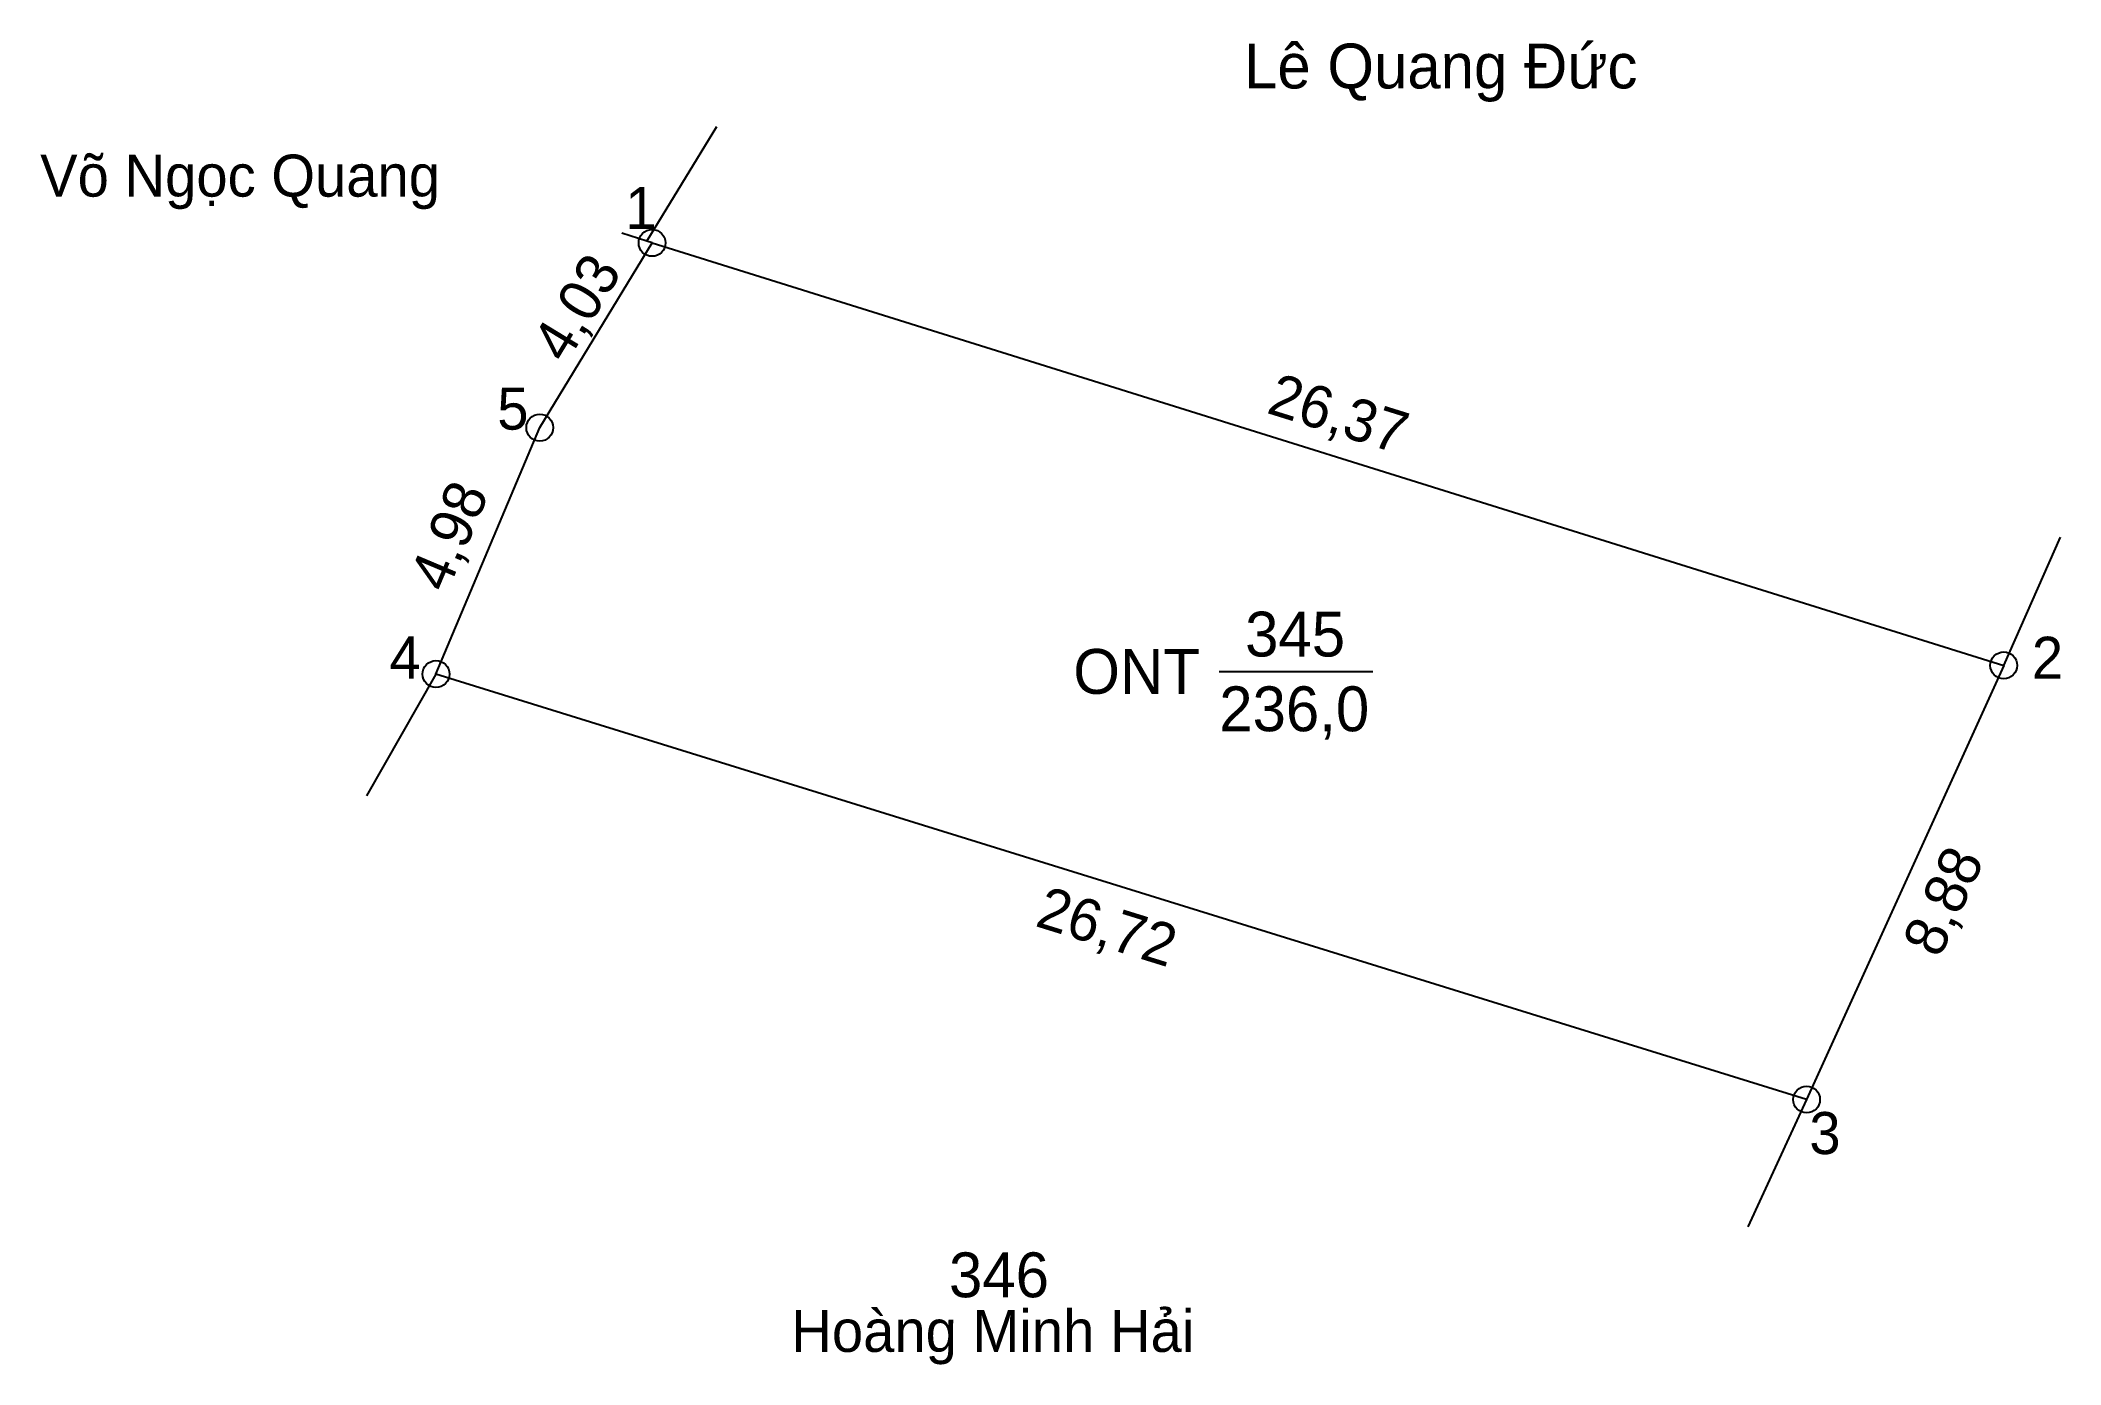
# Model space of a CAD drawing. Extents: x 540566.6 to 540604.2, y 1835278.4 to 1835303.1.
import ezdxf

# ---------------------------------------------------------------- set-up
doc = ezdxf.new("R2010")
doc.units = 0
for name, color, linetype in [('CanhThua', 7, 'Continuous'), ('ChieuDaiCanhThua', 7, 'Continuous'), ('MocDinhThua', 7, 'Continuous'), ('NhanDiaChinhThua', 7, 'Continuous'), ('NhanTuCan', 7, 'Continuous'), ('RauThua', 7, 'Continuous'), ('SoHieuDinhThua', 7, 'Continuous'), ('TenChuLanCan', 7, 'Continuous')]:
    doc.layers.add(name, color=color, linetype=linetype)

msp = doc.modelspace()

# ---------------------------------------------------------------- linework, layer by layer
at = {"layer": 'CanhThua'}
for p, q in [((540575.907, 1835295.889), (540577.999, 1835299.329)), ((540577.999, 1835299.329), (540603.17, 1835291.462)), ((540573.974, 1835291.301), (540575.907, 1835295.889)), ((540603.17, 1835291.462), (540599.498, 1835283.38)), ((540599.498, 1835283.38), (540573.974, 1835291.301))]:
    msp.add_line(p, q, dxfattribs=at)
at = {"layer": 'MocDinhThua'}
for centre in [(540577.999, 1835299.329), (540575.907, 1835295.889), (540573.974, 1835291.301), (540603.17, 1835291.462), (540599.498, 1835283.38)]:
    msp.add_circle(centre, 0.25, dxfattribs=at)
at = {"layer": 'NhanDiaChinhThua'}
msp.add_line((540588.56, 1835291.35), (540591.422, 1835291.35), dxfattribs=at)
at = {"layer": 'RauThua'}
for p, q in [((540577.901, 1835299.361), (540579.204, 1835301.499)), ((540577.9, 1835299.36), (540577.432, 1835299.508)), ((540577.9, 1835299.36), (540577.901, 1835299.361)), ((540577.999, 1835299.329), (540577.9, 1835299.36)), ((540577.999, 1835299.329), (540577.9, 1835299.36)), ((540603.17, 1835291.462), (540604.229, 1835293.847)), ((540573.974, 1835291.301), (540572.68, 1835289.035)), ((540599.498, 1835283.38), (540598.404, 1835281.011))]:
    msp.add_line(p, q, dxfattribs=at)

# ---------------------------------------------------------------- texts
at = {"layer": 'ChieuDaiCanhThua'}
for s, rotation, p in [('4,03', 58.6946, (540576.393, 1835297.058)), ('26,37', 342.6438, (540589.419, 1835296.17)), ('4,98', 67.1535, (540574.176, 1835292.789)), ('8,88', 65.5657, (540601.973, 1835285.989)), ('26,72', 342.759, (540585.109, 1835286.616))]:
    msp.add_text(s, height=0.7827, rotation=rotation, dxfattribs=at).set_placement(p)
at = {"layer": 'NhanDiaChinhThua'}
for s, p in [('345', (540589.042, 1835291.628)), ('ONT', (540585.843, 1835290.933)), ('236,0', (540588.56, 1835290.237))]:
    msp.add_text(s, height=0.8349, dxfattribs=at).set_placement(p)
at = {"layer": 'NhanTuCan'}
for s, height, p in [('Lê Quang Đức', 0.83491, (540589.022, 1835302.205)), ('346', 0.8349, (540583.527, 1835279.698))]:
    msp.add_text(s, height=height, dxfattribs=at).set_placement(p)
at = {"layer": 'SoHieuDinhThua'}
for s, p in [('1', (540577.5, 1835299.588)), ('5', (540575.115, 1835295.852)), ('4', (540573.108, 1835291.218)), ('2', (540603.693, 1835291.213)), ('3', (540599.549, 1835282.364))]:
    msp.add_text(s, height=0.783, dxfattribs=at).set_placement(p)
at = {"layer": 'TenChuLanCan'}
for s, p in [('Võ Ngọc Quang', (540566.602, 1835300.19)), ('Hoàng Minh Hải', (540580.591, 1835278.681))]:
    msp.add_text(s, height=0.78272, dxfattribs=at).set_placement(p)

doc.saveas('drawing.dxf')
